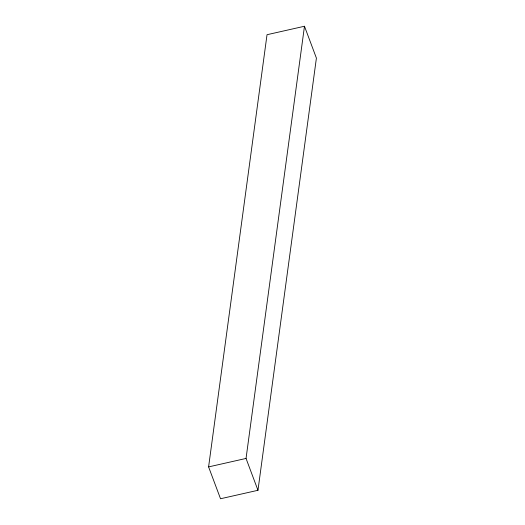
<?xml version="1.0" encoding="UTF-8"?>
<svg xmlns="http://www.w3.org/2000/svg" width="525" height="525" viewBox="0 0 525 525"><rect width="100%" height="100%" fill="white"/><g stroke="black" fill="none" stroke-linecap="round" stroke-linejoin="round"><path stroke-width="0.79" d="M208.596 466.902L267.028 34.709L304.474 26.25L316.404 58.098L257.972 490.291L220.526 498.75L208.596 466.902L246.041 458.443L304.474 26.25M246.041 458.443L257.972 490.291"/></g></svg>
